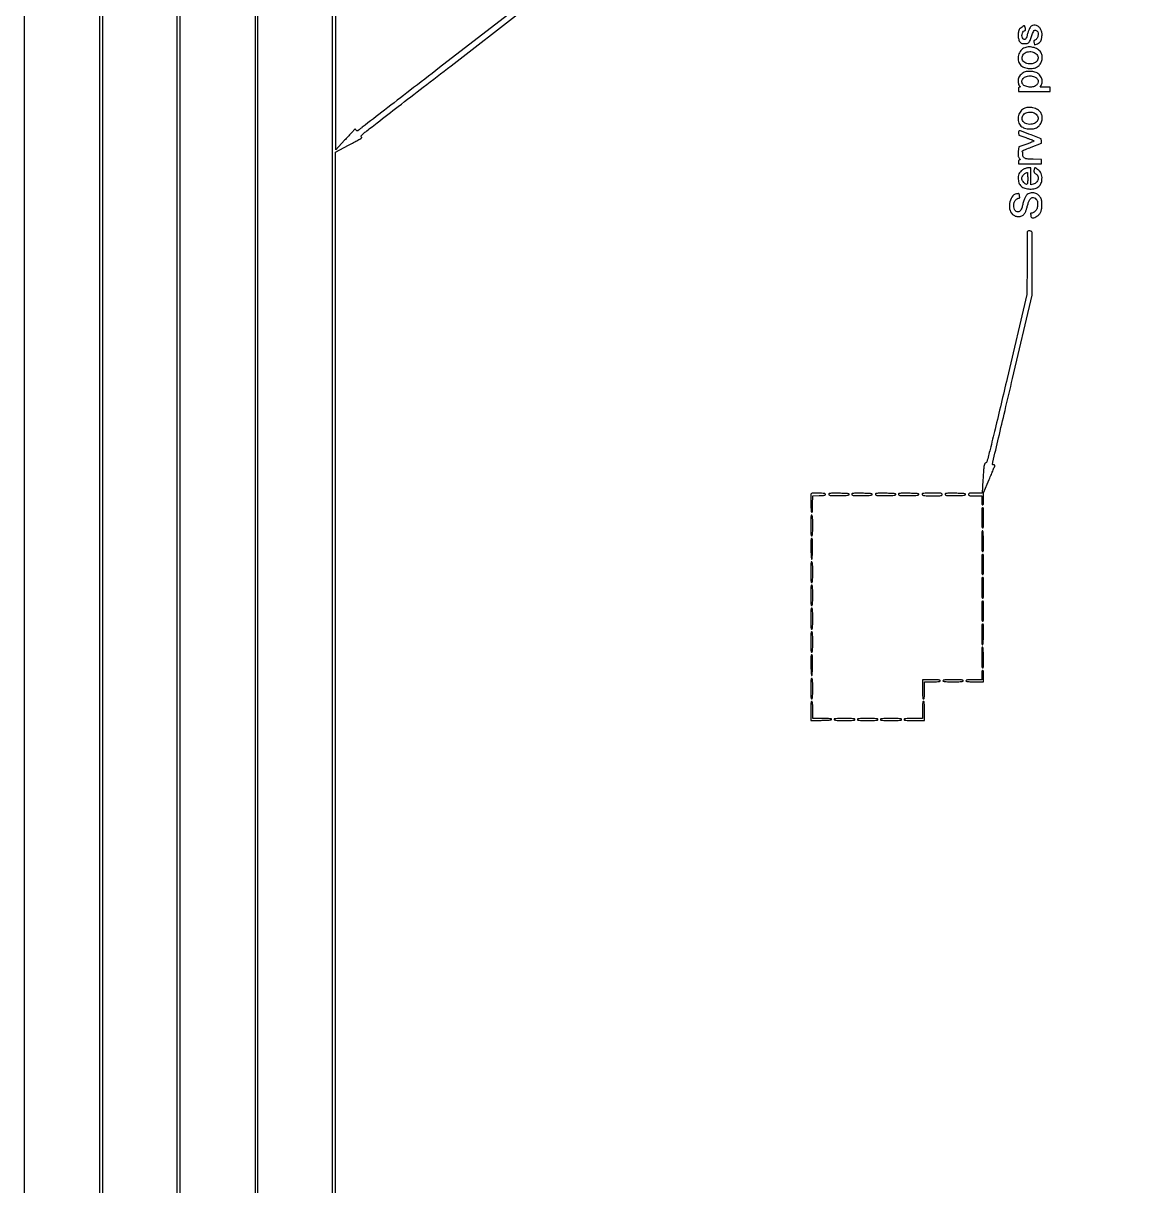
# Model space of a CAD drawing. Extents: x 56 to 1133, y 13 to 780.
# Drawn here: x 669.4 to 813.2, y 292.3 to 442 of the extents above; entities that cross this region are included whole.
import ezdxf

# ---------------------------------------------------------------- set-up
doc = ezdxf.new("R2010")
doc.units = 0
doc.header["$MEASUREMENT"] = 0

msp = doc.modelspace()

# ---------------------------------------------------------------- linework, layer by layer
for points in [[(1017.40694, 575.895877, -0.000001), (1070.584681, 576.252606, -0.000002), (1122.697079, 576.601864, -0.000762)], [(949.508039, 401.901185, -0.000001), (949.529232, 360.757398, -0.000095)], [(949.8888, 237.360368, -0.000033), (949.893629, 310.215336, -0.000095), (949.909968, 360.762414, -0.000001), (949.931161, 401.901185, -0.259795), (949.9734, 401.9769, 0.259849), (950.059714, 402.131656, 0.000078), (950.060905, 409.6207, 0.000094), (950.059525, 417.090209, 0.198816), (949.973445, 417.297915, -0.198562), (949.93135, 417.399347, -0.000003), (949.904781, 437.177782, -0.000198), (949.881905, 461.479932, -0.000069), (949.867695, 496.394685, 0.000039), (949.851766, 542.287802, 0.000362)], [(529.032925, 286.436984, -0.000002), (529.83462, 265.012438, -0.000004), (530.769888, 240.009811, -0.000003), (531.839084, 211.4154, 0.000001), (532.991169, 180.601107, 0.000001), (534.178651, 148.843697, 0.000001), (535.23949, 120.47627, 0.000003), (535.941746, 101.701946, 0.000115)], [(1130.14234, 577.288816, 0.000001), (1112.945079, 577.188951, 0.000111)], [(709.138363, 517.551959, 0.000072), (709.121796, 442.82444, 0.000019), (709.1172, 324.090018, -0.000009), (709.114218, 161.564965, -0.000147)], [(709.450724, 554.916273, 0.000002), (709.414274, 575.305401, 0.198447)], [(528.70788, 577.073614, 0.000003), (528.686579, 549.005158, 0.000159)], [(1130.319428, 549.297508, 0.000003), (1130.298148, 577.178284, 0.310328)], [(999.895262, 130.411957, -0.000016), (999.889323, 214.686923, -0.00001), (999.8874, 314.7966)], [(829.207091, 542.295937, 0.000004), (829.185784, 516.348732, 0.000169)], [(829.820216, 516.331727, 0.000004), (829.79891, 542.295937, 0.198697)], [(949.534419, 437.103757, -0.000003), (949.50785, 417.314747, -0.198562)], [(829.16891, 480.838124, 0.000034), (829.1646, 417.69558), (829.1646, 293.0544), (829.335739, 292.883261, 0.033796), (829.429968, 292.800977, 0.103766), (829.506094, 292.764814, 0.123921), (829.582219, 292.765568, 0.058796), (829.674139, 292.801638, 0.276198), (829.798093, 293.008218, 0.000035), (829.820206, 308.683353, 0.000318), (829.838581, 334.780399, 0.000017), (829.8414, 417.613957, 0.000034), (829.83709, 480.797895, 0.000169)], [(867.494661, 577.364799, 0.000005), (856.344487, 577.379916, 0.00021)], [(528.669582, 509.78548, 0.000029), (528.6654, 436.649492)], [(1123.689615, 116.367112, -0.000006), (1124.783934, 145.734891, -0.000006), (1126.038574, 179.384269, -0.000006), (1127.294472, 213.046277)], [(732.799056, 443.8539), (722.934402, 436.2399, 0.00001), (719.125833, 433.300152, 0.000015), (715.856511, 430.776379, 0.000003), (712.987135, 428.561175, 0.000641), (712.691949, 428.332679, -0.006917), (712.449416, 428.149762, -0.094001), (712.349866, 428.102299, -0.234878), (712.277104, 428.117348, -0.068628), (712.195348, 428.20193, 0.025042), (712.125131, 428.288504, 0.16933), (712.077522, 428.314748, 0.210801), (712.029929, 428.302738, 0.04113), (711.963362, 428.241351, -0.000766), (711.882267, 428.153457, -0.000024), (711.54828, 427.792612, -0.000046), (711.154614, 427.367408, -0.000032), (710.709256, 426.886524), (709.568334, 425.654747), (709.512528, 500.483732, 0.000082)], [(949.545571, 310.204162, -0.000033), (949.5504, 237.340307)], [(829.207259, 290.42785, 0.000009), (829.185801, 269.624214, 0.000219)], [(709.5402, 249.055109), (709.5402, 425.354217), (711.2322, 426.255009, 0.002694), (711.8809, 426.604864, 0.004389), (712.427175, 426.909547, 0.000876), (712.902892, 427.181481, 0.268632), (712.9242, 427.21828, 0.101434), (712.917995, 427.248551, 0.033127), (712.897225, 427.289382, 0.031446), (712.867513, 427.332841, 0.030721), (712.83237, 427.37259, -0.40878), (712.831628, 427.452433, -0.016347), (713.060498, 427.674936, -0.015624), (713.429697, 427.99058, -0.004154), (714.03792, 428.470277, -0.00035), (714.915451, 429.149644, -0.00002), (717.619721, 431.24004, -0.000031), (720.839086, 433.728086, -0.000022), (724.409433, 436.486779), (733.483566, 443.497425)], [(709.096025, 106.631092, -0.000008), (709.074425, 72.940537, -0.213464)], [(829.168655, 239.876086, 0.000035), (829.1646, 181.62003)]]:
    msp.add_lwpolyline(points, format="xyb")
for points in [[(689.130464, 317.321049), (689.1093, 58.346897), (686.9943, 57.888045, -0.002889), (685.997228, 57.677753, -0.001433), (684.730192, 57.421939, -0.001422), (683.415047, 57.164217, -0.002085), (682.2567, 56.945647), (679.6341, 56.4621), (679.612936, 316.265836, -0.000009), (679.60657, 415.889474, -0.000015), (679.605138, 499.759373), (679.606071, 576.069678, -0.198909), (679.616107, 576.093907, -0.192623), (679.640049, 576.104166, -0.000047), (680.837647, 576.133075, -0.000902), (682.166591, 576.162631, -0.000546), (683.740371, 576.193074, 0.000038), (685.358528, 576.222732, 0.00005), (686.828547, 576.249934, 0.000035), (688.06152, 576.27296, 0.000517), (688.495964, 576.281553), (689.151628, 576.2952)], [(699.197864, 318.965368), (699.1767, 61.466337), (698.2038, 61.055609, -0.013976), (696.943717, 60.564663, -0.008512), (695.430279, 60.052103, -0.007957), (693.76212, 59.547737, -0.007272), (692.028021, 59.08057, 0.000214), (691.190561, 58.867589, 0.000323), (690.460923, 58.681195, 0.000123), (689.833607, 58.520344, 0.007628), (689.72265, 58.490053, -0.499181), (689.617168, 58.569283, -0.000004), (689.595759, 95.457493, -0.000133), (689.577748, 154.459471, -0.00001), (689.5746, 317.371199), (689.5746, 576.2952), (690.90705, 576.307175, 0.001992), (692.208979, 576.324065, 0.000338), (694.691324, 576.367842, 0.000357), (697.17856, 576.415166, 0.001686), (698.605664, 576.448153), (699.219028, 576.4644)], [(679.1688, 316.25519), (679.1688, 56.38438), (676.52505, 55.978165, -0.001737), (674.591247, 55.687906, -0.000993), (672.254596, 55.350219, -0.000199), (669.846624, 55.008083, -0.0352), (669.590088, 54.99, -0.41414), (669.562994, 55.017087), (669.543696, 131.506999, -0.000039), (669.52912, 215.590803, -0.000024), (669.5244, 315.4734), (669.5244, 575.9568), (670.72995, 575.968775, 0.00182), (671.843144, 575.983886, 0.000274), (674.073266, 576.0235, 0.000333), (676.450685, 576.068621, 0.000575), (678.42855, 576.109753), (679.1688, 576.126)], [(799.072875, 441.569842, 0.101691), (798.936756, 441.425791, 0.034125), (798.800849, 441.168636, 0.027797), (798.668078, 440.818432, 0.014947), (798.541767, 440.374005, -0.035379), (798.443458, 440.075091, -0.127271), (798.324292, 439.91559, -0.227306), (798.185863, 439.883332, -0.1301), (798.030213, 439.963736, -0.158976), (797.894312, 440.201136, -0.097222), (797.890804, 440.526818, -0.099166), (798.009887, 440.824316, -0.172952), (798.218952, 440.983198, 0.076216), (798.297925, 441.022273, 0.162255), (798.338012, 441.076398, 0.107943), (798.346453, 441.159921, 0.024148), (798.323131, 441.302074, 0.006459), (798.299323, 441.406662, 0.009037), (798.275161, 441.499421, 0.005954), (798.252704, 441.576131, 0.109488), (798.240288, 441.598079, 0.342725), (798.144799, 441.615211, 0.023572), (797.892226, 441.467233, 0.029398), (797.649648, 441.288169, 0.112624), (797.536482, 441.139871, 0.079119), (797.404829, 440.663464, 0.062974), (797.412346, 440.129419, 0.068346), (797.543445, 439.667137, 0.168206), (797.779804, 439.411434, 0.091678), (797.987001, 439.345394, 0.038976), (798.279104, 439.331422, 0.038656), (798.564625, 439.362203, 0.112143), (798.745838, 439.440537, 0.110698), (798.818563, 439.523635, 0.015691), (798.921449, 439.72767, 0.017235), (799.028895, 439.980955, 0.013911), (799.127157, 440.259699, -0.016121), (799.310034, 440.771254, -0.094518), (799.461924, 441.011356, -0.243654), (799.62033, 441.06744, -0.150584), (799.803448, 440.981982, -0.167089), (799.964103, 440.690759, -0.107514), (799.948062, 440.301739, -0.103789), (799.76957, 439.943507, -0.146014), (799.479072, 439.739724, 0.15677), (799.433917, 439.70661, 0.126834), (799.41181, 439.650399, 0.072755), (799.413797, 439.563527, 0.022302), (799.441579, 439.4349), (799.5123, 439.166147), (799.865024, 439.324381, 0.051189), (800.131154, 439.478168, 0.099468), (800.297114, 439.657661, 0.08337), (800.398057, 439.909217, 0.028108), (800.460844, 440.300657, 0.022304), (800.474997, 440.543373, 0.043957), (800.460683, 440.73589, 0.0458), (800.413542, 440.917769, 0.02643), (800.325834, 441.126386, 0.087779), (800.085291, 441.45912, 0.107807), (799.760201, 441.660657, 0.117949), (799.403921, 441.698332, 0.120973)], [(798.103524, 438.734085, 0.125607), (797.636598, 438.311195, 0.108516), (797.397619, 437.692768, 0.109787), (797.441041, 437.037104, 0.131242), (797.761468, 436.509538, 0.116713), (798.222807, 436.238234, 0.06614), (798.865291, 436.129834, 0.066219), (799.512744, 436.192956, 0.118063), (799.988701, 436.431423, 0.09333), (800.300553, 436.813012, 0.083046), (800.468374, 437.297685, 0.084849), (800.467535, 437.801001, 0.10427), (800.294167, 438.236639, 0.11271), (799.891024, 438.619643, 0.078164), (799.30491, 438.85327, 0.076787), (798.664388, 438.898191, 0.101039)], [(799.469066, 438.186183, -0.137814), (799.883027, 437.799646, -0.212946), (799.943614, 437.321788, -0.188597), (799.622874, 436.913871, -0.113373), (799.027722, 436.72593, -0.117744), (798.374976, 436.827464, -0.179528), (797.957607, 437.211627, -0.219024), (797.937392, 437.713054, -0.159412), (798.305025, 438.143278, -0.070745), (798.57289, 438.258514, -0.057105), (798.882852, 438.305654, -0.05719), (799.19494, 438.281446, -0.071517)], [(798.306146, 435.702717, 0.075973), (798.052459, 435.585703, 0.043323), (797.787341, 435.375482, 0.043442), (797.564023, 435.124409, 0.080512), (797.43851, 434.882996, 0.061215), (797.384283, 434.610591, 0.052422), (797.393217, 434.318065, 0.055515), (797.459262, 434.055237, 0.107484), (797.575866, 433.87382, -0.009556), (797.651281, 433.795465, -0.195643), (797.662643, 433.76535, -0.377756), (797.646466, 433.747915, -0.025111), (797.572543, 433.7442, 0.149803), (797.512033, 433.725655, 0.139393), (797.470246, 433.675943, 0.080783), (797.446524, 433.587052, 0.024899), (797.4396, 433.4481), (797.4396, 433.152), (799.47, 433.152), (801.5004, 433.152), (801.5004, 433.4481), (801.5004, 433.7442), (800.85617, 433.7442), (800.21194, 433.7442), (800.34857, 433.952723, 0.1422), (800.491169, 434.417765, 0.110998), (800.38256, 434.937344, 0.102276), (800.048994, 435.393881, 0.103559), (799.563126, 435.678281, 0.051534), (799.293345, 435.738671, 0.024455), (798.937605, 435.763019, 0.024462), (798.580521, 435.752491, 0.050575)], [(799.508208, 435.062662, -0.100436), (799.818194, 434.852414, -0.147729), (799.96952, 434.562649, -0.154258), (799.932049, 434.247004, -0.112224), (799.717309, 433.96322, -0.136344), (799.259699, 433.754187, -0.08499), (798.666203, 433.76137, -0.091234), (798.146048, 433.959322, -0.197325), (797.896433, 434.297714, -0.201215), (797.96226, 434.729688, -0.145852), (798.328204, 435.059018, -0.112937), (798.902209, 435.186293, -0.097573)], [(798.103524, 430.950885, 0.125607), (797.636598, 430.527995, 0.108516), (797.397619, 429.909568, 0.109787), (797.441041, 429.253904, 0.131242), (797.761468, 428.726338, 0.116713), (798.222807, 428.455034, 0.06614), (798.865291, 428.346634, 0.066219), (799.512744, 428.409756, 0.118063), (799.988701, 428.648223, 0.09333), (800.300553, 429.029812, 0.083046), (800.468374, 429.514485, 0.084849), (800.467535, 430.017801, 0.10427), (800.294167, 430.453439, 0.11271), (799.891024, 430.836443, 0.078164), (799.30491, 431.07007, 0.076787), (798.664388, 431.114991, 0.101039)], [(799.469066, 430.402983, -0.137814), (799.883027, 430.016446, -0.212946), (799.943614, 429.538588, -0.188597), (799.622874, 429.130671, -0.113373), (799.027722, 428.94273, -0.117744), (798.374976, 429.044264, -0.179528), (797.957607, 429.428427, -0.219024), (797.937392, 429.929854, -0.159412), (798.305025, 430.360078, -0.070745), (798.57289, 430.475314, -0.057105), (798.882852, 430.522454, -0.05719), (799.19494, 430.498246, -0.071517)], [(797.455198, 427.862329), (797.4819, 427.549131), (798.386646, 427.227202, -0.002341), (798.742417, 427.098731, -0.003164), (799.062788, 426.979041, -0.002143), (799.330374, 426.875821, -0.034454), (799.417913, 426.834468, -0.556265), (799.420271, 426.78245, -0.039253), (799.266345, 426.693835, -0.021341), (798.977998, 426.57151, -0.005538), (798.503882, 426.399805), (797.463331, 426.035947), (797.410965, 425.427423, 0.010022), (797.388325, 425.083837, 0.046189), (797.397596, 424.884837, 0.072187), (797.440759, 424.736405, 0.050979), (797.528532, 424.58625, -0.011315), (797.616431, 424.460009, -0.103679), (797.641032, 424.398234, -0.337033), (797.62437, 424.366057, -0.111166), (797.569033, 424.3536, 0.146218), (797.512537, 424.336718, 0.13034), (797.471536, 424.290978, 0.084784), (797.44714, 424.212788, 0.033331), (797.4396, 424.0998), (797.4396, 423.846), (798.9201, 423.846), (800.4006, 423.846), (800.4006, 424.1352), (800.4006, 424.424401), (799.335436, 424.45245, -0.003731), (798.681929, 424.474541, -0.035482), (798.404216, 424.505828, -0.086943), (798.240213, 424.566918, -0.090418), (798.109301, 424.679524, -0.044329), (798.042033, 424.77967, -0.06026), (798.001436, 424.880575, -0.064594), (797.987786, 424.982509, -0.062586), (798.000322, 425.085698, 0.050129), (798.0149, 425.185028, 0.084076), (798.004644, 425.268543, 0.091823), (797.968604, 425.338953, 0.070918), (797.906759, 425.399279, -0.439896), (797.897931, 425.478781, -0.095037), (798.020866, 425.574791, -0.025656), (798.341, 425.718611, -0.00289), (799.085061, 426.003061), (800.408917, 426.50041), (800.383609, 426.791487), (800.3583, 427.082563), (799.081836, 427.569237, 0.00089), (797.827117, 428.045065, 0.045638), (797.575604, 428.114533, 0.3738), (797.477919, 428.056353, 0.101154)], [(798.102059, 423.166933, 0.058192), (797.798607, 422.958331, 0.074907), (797.580133, 422.700401, 0.075567), (797.448639, 422.391447, 0.060522), (797.401476, 422.032503, 0.082037), (797.49611, 421.4227, 0.125492), (797.782184, 420.973767, 0.119299), (798.260728, 420.702121, 0.069818), (798.916877, 420.61005, 0.060056), (799.567077, 420.68843, 0.112175), (800.039016, 420.924224, 0.123551), (800.334141, 421.322123, 0.082252), (800.463212, 421.877913, 0.047705), (800.450442, 422.285899, 0.072667), (800.35548, 422.62676, 0.07772), (800.173223, 422.909912, 0.063786), (799.901639, 423.146364, 0.012628), (799.655307, 423.302074, 0.177476), (799.554142, 423.321231, 0.278409), (799.489399, 423.265896, 0.030791), (799.437363, 423.069463, 0.044566), (799.420461, 422.914039, 0.115867), (799.443937, 422.804676, 0.089845), (799.51817, 422.700995, 0.020214), (799.680588, 422.555704, -0.026743), (799.828287, 422.420068, -0.066026), (799.916272, 422.30254, -0.077875), (799.962264, 422.178593, -0.050012), (799.9776, 422.025658, -0.093349), (799.929628, 421.770949, -0.079055), (799.790912, 421.534251, -0.076123), (799.579764, 421.344925, -0.076465), (799.32195, 421.227815), (799.047, 421.150611), (799.047, 422.244506), (799.047, 423.3384), (798.72975, 423.334661, 0.039857), (798.585811, 423.32146, 0.0225), (798.4145, 423.283849, 0.022341), (798.24404, 423.230036, 0.033894)], [(798.624, 421.9848, -0.012817), (798.609509, 421.419593, -0.185622), (798.529588, 421.239821, -0.372252), (798.388876, 421.229576, -0.036356), (798.109892, 421.470692, -0.059617), (797.952187, 421.67127, -0.099106), (797.878778, 421.872594, -0.101045), (797.889207, 422.083865, -0.063931), (797.98066, 422.313888, -0.070064), (798.085666, 422.453168, -0.036917), (798.250125, 422.594837, -0.036446), (798.425617, 422.705947, -0.111548), (798.56055, 422.743202, -0.395894), (798.585952, 422.721513, -0.006673), (798.605362, 422.521658, -0.013051), (798.619439, 422.276536, -0.007817)], [(798.687915, 419.990855, 0.100123), (798.478612, 419.815744, 0.049665), (798.289484, 419.524083, 0.039807), (798.122899, 419.126155, 0.022717), (797.983062, 418.623754, -0.01848), (797.858957, 418.162797, -0.063182), (797.730862, 417.88063, -0.109106), (797.580989, 417.725976, -0.146982), (797.39535, 417.6702, -0.113571), (797.159493, 417.724473, -0.131705), (796.985891, 417.874975, -0.101236), (796.881212, 418.127575, -0.047806), (796.8474, 418.480408, -0.017836), (796.856921, 418.747234, -0.065063), (796.890721, 418.912884, -0.079003), (796.962156, 419.047167, -0.034718), (797.094692, 419.199508, -0.026493), (797.19994, 419.294157, -0.028963), (797.311637, 419.374158, -0.030162), (797.41422, 419.430642, -0.111209), (797.485967, 419.4468, 0.099586), (797.555059, 419.460699, 0.215729), (797.591153, 419.499536, 0.11144), (797.598803, 419.574343, 0.019336), (797.576194, 419.715581, 0.012695), (797.526122, 419.936603, 0.177976), (797.480836, 420.002736, 0.191132), (797.404931, 420.021342, 0.015019), (797.195849, 419.98602, 0.199964), (796.595781, 419.582397, 0.112589), (796.281766, 418.747438, 0.109146), (796.356444, 417.838147, 0.181413), (796.821138, 417.237288, 0.090413), (797.23297, 417.076017, 0.106024), (797.651559, 417.083702, 0.107542), (798.025726, 417.261629, 0.095362), (798.311312, 417.5856, 0.039463), (798.366244, 417.698318, 0.012772), (798.429762, 417.872843, 0.012645), (798.490747, 418.071245, 0.013878), (798.539588, 418.26645, -0.016131), (798.592408, 418.473592, -0.010591), (798.665899, 418.708569, -0.010659), (798.747263, 418.934538, -0.020108), (798.823986, 419.11245, -0.064873), (799.006934, 419.393575, -0.158621), (799.214999, 419.521054, -0.174894), (799.443911, 419.495491, -0.08216), (799.689378, 419.319713, -0.040734), (799.813056, 419.174056, -0.096895), (799.871944, 419.045439, -0.06424), (799.89057, 418.873448, -0.010791), (799.876626, 418.541693, -0.013505), (799.847324, 418.219148, -0.062469), (799.802454, 418.037671, -0.083373), (799.720525, 417.898962, -0.03544), (799.569695, 417.743643, -0.029105), (799.452728, 417.650781, -0.029232), (799.325934, 417.572276, -0.030564), (799.207668, 417.517345, -0.093702), (799.121214, 417.501, 0.044208), (799.041315, 417.493922, 0.161505), (798.997192, 417.469991, 0.20639), (798.982301, 417.428753, 0.076616), (798.995649, 417.367181, -0.03151), (799.015349, 417.304256, -0.017174), (799.031916, 417.225001, -0.017054), (799.043276, 417.142968, -0.025883), (799.047, 417.071081, 0.2719), (799.117668, 416.950736, 0.137328), (799.294644, 416.908191, 0.08407), (799.547949, 416.960799, 0.055174), (799.812465, 417.099437, 0.059919), (800.112594, 417.358812, 0.082829), (800.305257, 417.65733, 0.070334), (800.409887, 418.03922, 0.031755), (800.4429, 418.5585, 0.011187), (800.434618, 418.92863, 0.038011), (800.405568, 419.168071, 0.051925), (800.346605, 419.358364, 0.03802), (800.244382, 419.554601, 0.031612), (800.150684, 419.686003, 0.024505), (800.033259, 419.816782, 0.025066), (799.911141, 419.928293, 0.053214), (799.804434, 419.998751, 0.071902), (799.549289, 420.087198, 0.049342), (799.243754, 420.115243, 0.049431), (798.939414, 420.082907, 0.073247)], [(798.5958, 415.1604, 0.194856), (798.572689, 415.105815, 0.000261), (798.555057, 413.938062, 0.00214), (798.541548, 412.625903, 0.001311), (798.536299, 411.07845), (798.533198, 407.0529), (795.971178, 396.2241, -0.000313), (794.42638, 389.712927, -0.003376), (793.782394, 387.085052, -0.002214), (793.373942, 385.495397, -0.30074), (793.2333, 385.369383, 0.240696), (793.094562, 385.270602, 0.079116), (793.012896, 385.02561, 0.023825), (792.953496, 384.51678, 0.001803), (792.86342, 383.13225), (792.760765, 381.4614), (791.885382, 381.4614, 0.00367), (791.34689, 381.457448, 0.044092), (791.140573, 381.436162, 0.157), (791.046748, 381.384614, 0.191529), (791.01, 381.2922, 0.186821), (791.045715, 381.199951, 0.160003), (791.1369, 381.14838, 0.045528), (791.337096, 381.126998, 0.003852), (791.856, 381.123), (792.702, 381.123), (792.702, 380.5308, 0.008202), (792.707103, 380.219784, 0.046304), (792.727833, 380.055274, 0.112708), (792.76816, 379.970138, 0.229919), (792.833119, 379.9386, 0.266471), (792.899643, 379.976764, 0.095261), (792.937408, 380.083806, 0.036288), (792.953559, 380.29403, 0.005337), (792.950766, 380.72115), (792.937295, 381.5037), (793.665647, 383.214437, 0.001713), (793.944826, 383.87645, 0.00268), (794.180046, 384.448205, 0.000731), (794.381499, 384.947535, 0.095794), (794.394, 385.012187, 0.188174), (794.381037, 385.04541, 0.089148), (794.343824, 385.07364, 0.068967), (794.288556, 385.092783, 0.048968), (794.223188, 385.0992, -0.055002), (794.140095, 385.108368, -0.194726), (794.096801, 385.138269, -0.167177), (794.082687, 385.193443, -0.038625), (794.098005, 385.28955, 0.00081), (794.13446, 385.442721, 0.000001), (794.875264, 388.577923, 0.000009), (795.704254, 392.08665, 0.000005), (796.679917, 396.21671), (799.2162, 406.953519), (799.2162, 410.95134, 0.001201), (799.212495, 412.493492, 0.001906), (799.201116, 413.814111, 0.000407), (799.18575, 414.974435, 0.088317), (799.164849, 415.082981, 0.210131), (799.082419, 415.166198, 0.060248), (798.902785, 415.213134, 0.059708), (798.712916, 415.216162, 0.172189)], [(770.744176, 381.35426, 0.084814), (770.72769, 381.271737, 0.003007), (770.720548, 380.946426, 0.005487), (770.718634, 380.560566, 0.003806), (770.724577, 380.124423, 0.003069), (770.752233, 379.114393, 0.325152), (770.832372, 379.011615, 0.487781), (770.912502, 379.069775, 0.00322), (770.941155, 380.062191), (770.96481, 381.116933), (771.787155, 381.141117, 0.005699), (772.218959, 381.158743, 0.032386), (772.447262, 381.185565, 0.072511), (772.56952, 381.226959, 0.28203), (772.6095, 381.2922, 0.392669), (772.498024, 381.41226, 0.010214), (771.701967, 381.455038, 0.01055), (770.90339, 381.464749, 0.30809)], [(773.029285, 381.371598, 0.358742), (773.045846, 381.249947, 0.14593), (773.206789, 381.170851, 0.040318), (773.600812, 381.136729, 0.0061), (774.392675, 381.141805, 0.003231), (775.079814, 381.159035, 0.021764), (775.41963, 381.184587, 0.045001), (775.60451, 381.223706, 0.329266), (775.6551, 381.2922, 0.330906), (775.604101, 381.360822, 0.044043), (775.416094, 381.399817, 0.021421), (775.070891, 381.425285, 0.003162), (774.371284, 381.442419, 0.004567), (773.790057, 381.447667, 0.013155), (773.387127, 381.43702, 0.011017), (773.099776, 381.415499, 0.234257)], [(775.990285, 381.371598, 0.358742), (776.006846, 381.249947, 0.14593), (776.167789, 381.170851, 0.040318), (776.561812, 381.136729, 0.0061), (777.353675, 381.141805, 0.003231), (778.040814, 381.159035, 0.021764), (778.38063, 381.184587, 0.045001), (778.56551, 381.223706, 0.329266), (778.6161, 381.2922, 0.330906), (778.565101, 381.360822, 0.044043), (778.377094, 381.399817, 0.021421), (778.031891, 381.425285, 0.003162), (777.332284, 381.442419, 0.004567), (776.751057, 381.447667, 0.013155), (776.348127, 381.43702, 0.011017), (776.060776, 381.415499, 0.234257)], [(779.035885, 381.371598, 0.358742), (779.052446, 381.249947, 0.14593), (779.213389, 381.170851, 0.040318), (779.607412, 381.136729, 0.0061), (780.399275, 381.141805, 0.003231), (781.086414, 381.159035, 0.021764), (781.42623, 381.184587, 0.045001), (781.61111, 381.223706, 0.329266), (781.6617, 381.2922, 0.330906), (781.610701, 381.360822, 0.044043), (781.422694, 381.399817, 0.021421), (781.077491, 381.425285, 0.003162), (780.377884, 381.442419, 0.004567), (779.796657, 381.447667, 0.013155), (779.393727, 381.43702, 0.011017), (779.106376, 381.415499, 0.234257)], [(781.996885, 381.371598, 0.358742), (782.013446, 381.249947, 0.14593), (782.174389, 381.170851, 0.040318), (782.568412, 381.136729, 0.0061), (783.360275, 381.141805, 0.003231), (784.047414, 381.159035, 0.021764), (784.38723, 381.184587, 0.045001), (784.57211, 381.223706, 0.329266), (784.6227, 381.2922, 0.330906), (784.571701, 381.360822, 0.044043), (784.383694, 381.399817, 0.021421), (784.038491, 381.425285, 0.003162), (783.338884, 381.442419, 0.004567), (782.757657, 381.447667, 0.013155), (782.354727, 381.43702, 0.011017), (782.067376, 381.415499, 0.234257)], [(785.0457, 381.3768, 0.333622), (785.056866, 381.253678, 0.162881), (785.20212, 381.171779, 0.041978), (785.574703, 381.131922, 0.005666), (786.361993, 381.123, 0.002233), (787.159754, 381.126563, 0.031044), (787.446849, 381.146981, 0.120019), (787.576793, 381.197675, 0.2447), (787.626, 381.2922, 0.2447), (787.576793, 381.386725, 0.120019), (787.446849, 381.437419, 0.031044), (787.159754, 381.457837, 0.002233), (786.361993, 381.4614, 0.005486), (785.846422, 381.455743, 0.01056), (785.433722, 381.43796, 0.005694), (785.104523, 381.413034, 0.236851)], [(788.003485, 381.371598, 0.358742), (788.020046, 381.249947, 0.14593), (788.180989, 381.170851, 0.040318), (788.575012, 381.136729, 0.0061), (789.366875, 381.141805, 0.003231), (790.054014, 381.159035, 0.021764), (790.39383, 381.184587, 0.045001), (790.57871, 381.223706, 0.329266), (790.6293, 381.2922, 0.330906), (790.578301, 381.360822, 0.044043), (790.390294, 381.399817, 0.021421), (790.045091, 381.425285, 0.003162), (789.345484, 381.442419, 0.004567), (788.764257, 381.447667, 0.013155), (788.361327, 381.43702, 0.011017), (788.073976, 381.415499, 0.234257)], [(792.702, 378.2889, 0.002961), (792.706279, 377.566252, 0.021161), (792.725197, 377.2173, 0.045065), (792.760712, 377.029124, 0.33533), (792.8289, 376.9776, 0.33533), (792.897088, 377.029124, 0.045065), (792.932603, 377.2173, 0.021161), (792.951521, 377.566252, 0.002961), (792.9558, 378.2889, 0.002961), (792.951521, 379.011548, 0.021161), (792.932603, 379.3605, 0.045065), (792.897088, 379.548676, 0.33533), (792.8289, 379.6002, 0.33533), (792.760712, 379.548676, 0.045065), (792.725197, 379.3605, 0.021161), (792.706279, 379.011548, 0.002961)], [(770.7601, 378.6109, 0.186374), (770.738247, 378.561552, 0.002086), (770.721892, 378.191639, 0.006105), (770.709908, 377.760726, 0.003899), (770.706, 377.2596, 0.003), (770.710287, 376.545141, 0.021382), (770.729219, 376.19975, 0.045736), (770.7648, 376.013659, 0.334295), (770.8329, 375.9624, 0.334966), (770.901056, 376.013831, 0.045301), (770.936595, 376.201268, 0.021239), (770.955518, 376.548959, 0.002975), (770.9598, 377.268707, 0.005289), (770.951621, 378.041931, 0.031648), (770.917666, 378.44315, 0.118898), (770.852901, 378.603258, 0.463205)], [(792.702, 375.29265, 0.002775), (792.706208, 374.534466, 0.020868), (792.725156, 374.17615, 0.045773), (792.761183, 373.984742, 0.335075), (792.831048, 373.932, 0.334735), (792.900076, 373.984043, 0.049826), (792.933136, 374.16657, 0.021548), (792.945787, 374.51279, 0.002753), (792.936798, 375.257493, 0.00406), (792.920472, 375.89275, 0.015187), (792.894858, 376.291245, 0.015954), (792.861313, 376.555079, 0.279848), (792.80775, 376.618143, 0.457179), (792.753367, 376.585791, 0.024232), (792.724247, 376.359655, 0.016613), (792.706509, 375.977569, 0.003292)], [(770.725002, 374.29155, 0.004905), (770.740084, 373.739085, 0.010925), (770.764866, 373.319187, 0.005626), (770.794949, 372.99332, 0.38427), (770.8329, 372.9591, 0.38427), (770.870851, 372.99332, 0.005626), (770.900934, 373.319187, 0.010925), (770.925716, 373.739085, 0.004905), (770.940798, 374.29155, 0.002683), (770.949951, 375.046859, 0.021892), (770.937174, 375.391803, 0.052691), (770.903325, 375.571597, 0.33123), (770.8329, 375.624, 0.33123), (770.762475, 375.571597, 0.052691), (770.728626, 375.391803, 0.021892), (770.715849, 375.046859, 0.002683)], [(792.702, 372.2823, 0.002961), (792.706279, 371.559652, 0.021161), (792.725197, 371.2107, 0.045065), (792.760712, 371.022524, 0.33533), (792.8289, 370.971, 0.33533), (792.897088, 371.022524, 0.045065), (792.932603, 371.2107, 0.021161), (792.951521, 371.559652, 0.002961), (792.9558, 372.2823, 0.002961), (792.951521, 373.004948, 0.021161), (792.932603, 373.3539, 0.045065), (792.897088, 373.542076, 0.33533), (792.8289, 373.5936, 0.33533), (792.760712, 373.542076, 0.045065), (792.725197, 373.3539, 0.021161), (792.706279, 373.004948, 0.002961)], [(770.7601, 372.6043, 0.186374), (770.738247, 372.554952, 0.002086), (770.721892, 372.185039, 0.006105), (770.709908, 371.754126, 0.003899), (770.706, 371.253, 0.003), (770.710287, 370.538541, 0.021382), (770.729219, 370.19315, 0.045736), (770.7648, 370.007059, 0.334295), (770.8329, 369.9558, 0.334966), (770.901056, 370.007231, 0.045301), (770.936595, 370.194668, 0.021239), (770.955518, 370.542359, 0.002975), (770.9598, 371.262107, 0.005289), (770.951621, 372.035331, 0.031648), (770.917666, 372.43655, 0.118898), (770.852901, 372.596658, 0.463205)], [(792.702, 369.279, 0.002849), (792.706258, 368.531786, 0.020523), (792.725133, 368.17215, 0.04313), (792.760453, 367.977699, 0.338315), (792.8289, 367.9254, 0.338315), (792.897347, 367.977699, 0.04313), (792.932667, 368.17215, 0.020523), (792.951542, 368.531786, 0.002849), (792.9558, 369.279, 0.002849), (792.951542, 370.026214, 0.020523), (792.932667, 370.38585, 0.04313), (792.897347, 370.580301, 0.338315), (792.8289, 370.6326, 0.338315), (792.760453, 370.580301, 0.04313), (792.725133, 370.38585, 0.020523), (792.706258, 370.026214, 0.002849)], [(770.706, 368.3061, 0.002961), (770.710279, 367.583452, 0.021161), (770.729197, 367.2345, 0.045065), (770.764712, 367.046324, 0.33533), (770.8329, 366.9948, 0.33533), (770.901088, 367.046324, 0.045065), (770.936603, 367.2345, 0.021161), (770.955521, 367.583452, 0.002961), (770.9598, 368.3061, 0.002961), (770.955521, 369.028748, 0.021161), (770.936603, 369.3777, 0.045065), (770.901088, 369.565876, 0.33533), (770.8329, 369.6174, 0.33533), (770.764712, 369.565876, 0.045065), (770.729197, 369.3777, 0.021161), (770.710279, 369.028748, 0.002961)], [(792.702, 366.2757, 0.002961), (792.706279, 365.553052, 0.021161), (792.725197, 365.2041, 0.045065), (792.760712, 365.015924, 0.33533), (792.8289, 364.9644, 0.33533), (792.897088, 365.015924, 0.045065), (792.932603, 365.2041, 0.021161), (792.951521, 365.553052, 0.002961), (792.9558, 366.2757, 0.002961), (792.951521, 366.998348, 0.021161), (792.932603, 367.3473, 0.045065), (792.897088, 367.535476, 0.33533), (792.8289, 367.587, 0.33533), (792.760712, 367.535476, 0.045065), (792.725197, 367.3473, 0.021161), (792.706279, 366.998348, 0.002961)], [(770.706, 365.3028, 0.002849), (770.710258, 364.555586, 0.020523), (770.729133, 364.19595, 0.04313), (770.764453, 364.001499, 0.338315), (770.8329, 363.9492, 0.338315), (770.901347, 364.001499, 0.04313), (770.936667, 364.19595, 0.020523), (770.955542, 364.555586, 0.002849), (770.9598, 365.3028, 0.002849), (770.955542, 366.050014, 0.020523), (770.936667, 366.40965, 0.04313), (770.901347, 366.604101, 0.338315), (770.8329, 366.6564, 0.338315), (770.764453, 366.604101, 0.04313), (770.729133, 366.40965, 0.020523), (770.710258, 366.050014, 0.002849)], [(792.702, 363.26535, 0.003292), (792.706509, 362.580431, 0.016613), (792.724247, 362.198345, 0.024232), (792.753367, 361.972209, 0.457179), (792.80775, 361.939857, 0.279848), (792.861313, 362.002921, 0.015954), (792.894858, 362.266755, 0.015187), (792.920472, 362.66525, 0.00406), (792.936798, 363.300507, 0.002753), (792.945787, 364.04521, 0.021548), (792.933136, 364.39143, 0.049826), (792.900076, 364.573957, 0.334735), (792.831048, 364.626, 0.335075), (792.761183, 364.573258, 0.045773), (792.725156, 364.38185, 0.020868), (792.706208, 364.023534, 0.002775)], [(770.706, 362.2995, 0.002961), (770.710279, 361.576852, 0.021161), (770.729197, 361.2279, 0.045065), (770.764712, 361.039724, 0.33533), (770.8329, 360.9882, 0.33533), (770.901088, 361.039724, 0.045065), (770.936603, 361.2279, 0.021161), (770.955521, 361.576852, 0.002961), (770.9598, 362.2995, 0.002961), (770.955521, 363.022148, 0.021161), (770.936603, 363.3711, 0.045065), (770.901088, 363.559276, 0.33533), (770.8329, 363.6108, 0.33533), (770.764712, 363.559276, 0.045065), (770.729197, 363.3711, 0.021161), (770.710279, 363.022148, 0.002961)], [(792.702, 360.31845, 0.002775), (792.706208, 359.560266, 0.020868), (792.725156, 359.20195, 0.045773), (792.761183, 359.010542, 0.335075), (792.831048, 358.9578, 0.334735), (792.900076, 359.009843, 0.049826), (792.933136, 359.19237, 0.021548), (792.945787, 359.53859, 0.002753), (792.936798, 360.283293, 0.00406), (792.920472, 360.91855, 0.015187), (792.894858, 361.317045, 0.015954), (792.861313, 361.580879, 0.279848), (792.80775, 361.643943, 0.457179), (792.753367, 361.611591, 0.024232), (792.724247, 361.385455, 0.016613), (792.706509, 361.003369, 0.003292)], [(770.725002, 359.31735, 0.004905), (770.740084, 358.764885, 0.010925), (770.764866, 358.344987, 0.005626), (770.794949, 358.01912, 0.38427), (770.8329, 357.9849, 0.38427), (770.870851, 358.01912, 0.005626), (770.900934, 358.344987, 0.010925), (770.925716, 358.764885, 0.004905), (770.940798, 359.31735, 0.002683), (770.949951, 360.072659, 0.021892), (770.937174, 360.417603, 0.052691), (770.903325, 360.597397, 0.33123), (770.8329, 360.6498, 0.33123), (770.762475, 360.597397, 0.052691), (770.728626, 360.417603, 0.021892), (770.715849, 360.072659, 0.002683)], [(792.702, 358.0272), (792.702, 357.435), (791.6868, 357.435, 0.004073), (791.136047, 357.430514, 0.027022), (790.86195, 357.411206, 0.062466), (790.716709, 357.374256, 0.308488), (790.6716, 357.3081, 0.32143), (790.719689, 357.241024, 0.054088), (790.8831, 357.2047, 0.024158), (791.189295, 357.185584, 0.003511), (791.8137, 357.1812), (792.9558, 357.1812), (792.9558, 357.9003, 0.00643), (792.950925, 358.279386, 0.037256), (792.930918, 358.4784, 0.088943), (792.892517, 358.582921, 0.266366), (792.8289, 358.6194, 0.241448), (792.766644, 358.587476, 0.103378), (792.727682, 358.49955, 0.044348), (792.707169, 358.332874, 0.008455)], [(770.706, 356.2929, 0.002961), (770.710279, 355.570252, 0.021161), (770.729197, 355.2213, 0.045065), (770.764712, 355.033124, 0.33533), (770.8329, 354.9816, 0.33533), (770.901088, 355.033124, 0.045065), (770.936603, 355.2213, 0.021161), (770.955521, 355.570252, 0.002961), (770.9598, 356.2929, 0.002961), (770.955521, 357.015548, 0.021161), (770.936603, 357.3645, 0.045065), (770.901088, 357.552676, 0.33533), (770.8329, 357.6042, 0.33533), (770.764712, 357.552676, 0.045065), (770.729197, 357.3645, 0.021161), (770.710279, 357.015548, 0.002961)], [(785.088, 356.2083, 0.003213), (785.092328, 355.534779, 0.022561), (785.111338, 355.2072, 0.049302), (785.147253, 355.031477, 0.328801), (785.2149, 354.9816, 0.317386), (785.281678, 355.028737, 0.056711), (785.31821, 355.18605, 0.025044), (785.337385, 355.48155, 0.00368), (785.3418, 356.0814), (785.3418, 357.1812), (786.357, 357.1812, 0.004073), (786.907753, 357.185686, 0.027022), (787.18185, 357.204994, 0.062466), (787.327091, 357.241944, 0.308488), (787.3722, 357.3081, 0.32143), (787.324111, 357.375176, 0.054088), (787.1607, 357.4115, 0.024158), (786.854505, 357.430616, 0.003511), (786.2301, 357.435), (785.088, 357.435)], [(787.7106, 357.3081, 0.33533), (787.762124, 357.239912, 0.045065), (787.9503, 357.204397, 0.021161), (788.299252, 357.185479, 0.002961), (789.0219, 357.1812, 0.002961), (789.744548, 357.185479, 0.021161), (790.0935, 357.204397, 0.045065), (790.281676, 357.239912, 0.33533), (790.3332, 357.3081, 0.33533), (790.281676, 357.376288, 0.045065), (790.0935, 357.411803, 0.021161), (789.744548, 357.430721, 0.002961), (789.0219, 357.435, 0.002961), (788.299252, 357.430721, 0.021161), (787.9503, 357.411803, 0.045065), (787.762124, 357.376288, 0.33533)], [(770.706, 353.414352), (770.706, 352.185504), (772.031493, 352.208802, 0.00406), (772.66675, 352.225128, 0.015187), (773.065245, 352.250742, 0.015954), (773.329079, 352.284287, 0.279848), (773.392143, 352.33785, 0.449213), (773.361106, 352.391629, 0.028746), (773.158998, 352.42124, 0.01833), (772.812344, 352.439055, 0.003673), (772.19355, 352.4436), (770.9598, 352.4436), (770.9598, 353.5434, 0.00368), (770.955385, 354.14325, 0.025044), (770.93621, 354.43875, 0.056711), (770.899678, 354.596063, 0.317386), (770.8329, 354.6432, 0.328977), (770.765239, 354.593279, 0.049188), (770.729334, 354.417242, 0.022523), (770.710327, 354.089121, 0.003206)], [(785.088, 353.5434), (785.088, 352.4436), (783.9036, 352.4436, 0.003355), (783.254638, 352.439245, 0.023333), (782.93775, 352.420184, 0.051622), (782.768202, 352.384066, 0.325229), (782.7192, 352.3167, 0.33533), (782.770724, 352.248512, 0.045065), (782.9589, 352.212997, 0.021161), (783.307852, 352.194079, 0.002961), (784.0305, 352.1898), (785.3418, 352.1898), (785.3418, 353.4165, 0.003213), (785.337472, 354.090021, 0.022561), (785.318462, 354.4176, 0.049302), (785.282547, 354.593323, 0.328801), (785.2149, 354.6432, 0.317386), (785.148122, 354.596063, 0.056711), (785.11159, 354.43875, 0.025044), (785.092415, 354.14325, 0.00368)], [(773.7257, 352.3895, 0.463205), (773.733342, 352.296699, 0.118898), (773.89345, 352.231934, 0.031648), (774.294669, 352.197979, 0.005289), (775.067893, 352.1898, 0.002975), (775.787641, 352.194082, 0.021239), (776.135332, 352.213005, 0.045301), (776.322769, 352.248544, 0.334966), (776.3742, 352.3167, 0.334295), (776.322941, 352.3848, 0.045736), (776.13685, 352.420381, 0.021382), (775.791459, 352.439313, 0.003), (775.077, 352.4436, 0.003899), (774.575874, 352.439692, 0.006105), (774.144961, 352.427708, 0.002086), (773.775048, 352.411353, 0.186374)], [(776.7126, 352.3167, 0.33533), (776.764124, 352.248512, 0.045065), (776.9523, 352.212997, 0.021161), (777.301252, 352.194079, 0.002961), (778.0239, 352.1898, 0.002961), (778.746548, 352.194079, 0.021161), (779.0955, 352.212997, 0.045065), (779.283676, 352.248512, 0.33533), (779.3352, 352.3167, 0.33533), (779.283676, 352.384888, 0.045065), (779.0955, 352.420403, 0.021161), (778.746548, 352.439321, 0.002961), (778.0239, 352.4436, 0.002961), (777.301252, 352.439321, 0.021161), (776.9523, 352.420403, 0.045065), (776.764124, 352.384888, 0.33533)], [(779.6736, 352.3167, 0.338315), (779.725899, 352.248253, 0.04313), (779.92035, 352.212933, 0.020523), (780.279986, 352.194058, 0.002849), (781.0272, 352.1898, 0.002849), (781.774414, 352.194058, 0.020523), (782.13405, 352.212933, 0.04313), (782.328501, 352.248253, 0.338315), (782.3808, 352.3167, 0.338315), (782.328501, 352.385147, 0.04313), (782.13405, 352.420467, 0.020523), (781.774414, 352.439342, 0.002849), (781.0272, 352.4436, 0.002849), (780.279986, 352.439342, 0.020523), (779.92035, 352.420467, 0.04313), (779.725899, 352.385147, 0.338315)]]:
    msp.add_lwpolyline(points, format="xyb", close=True)
msp.add_lwpolyline([(699.5574, 61.671512), (699.5574, 319.062041), (699.5574, 576.452569)])

doc.saveas('drawing.dxf')
